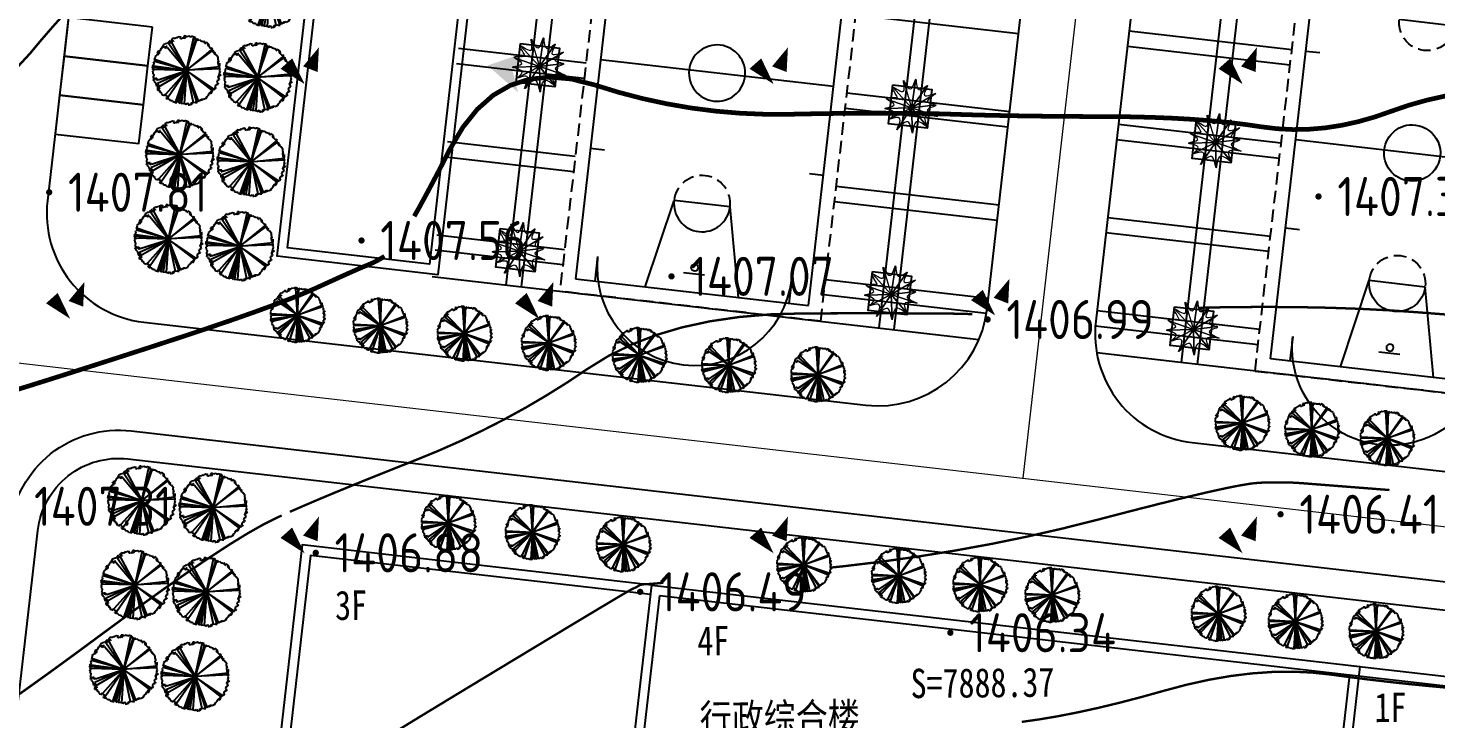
# Model space of a CAD drawing. Extents: x -2226 to 12369489, y -12501589 to 2275.
# Drawn here: x 5663798.2 to 5663888.2, y -6547861.9 to -6547817.8 of the extents above; entities that cross this region are included whole.
import ezdxf
from ezdxf.enums import TextEntityAlignment as Align

# ---------------------------------------------------------------- set-up
doc = ezdxf.new("R2010")
doc.units = 0
doc.header["$LTSCALE"] = 1000
doc.header["$MEASUREMENT"] = 0
doc.linetypes.add('DASHDOT2', pattern=[0.5, 0.25, -0.125, 0, -0.125])
doc.linetypes.add('DASHED', pattern=[1.2, 0.8, -0.4])
doc.layers.get('0').update_dxf_attribs({"linetype": 'CONTINUOUS'})
for name, color, linetype in [('0-road', 33, 'CONTINUOUS'), ('0-tree', 93, 'CONTINUOUS'), ('2222', 7, 'CONTINUOUS'), ('DIM_SYMB', 3, 'CONTINUOUS'), ('PUB_DIM', 3, 'CONTINUOUS'), ('PUB_TEXT', 7, 'CONTINUOUS'), ('TREE', 94, 'CONTINUOUS'), ('WALL', 2, 'CONTINUOUS'), ('体育块', 117, 'CONTINUOUS'), ('停车位', 8, 'CONTINUOUS'), ('周边地形图', 8, 'CONTINUOUS'), ('灌木', 94, 'CONTINUOUS'), ('车行道', 5, 'CONTINUOUS')]:
    doc.layers.add(name, color=color, linetype=linetype)
doc.layers.add('道路红线', color=1, linetype='CONTINUOUS', lineweight=0)
doc.styles.add('HT', font='simhei.ttf', dxfattribs={"width": 0.8})
doc.styles.get("Standard").update_dxf_attribs({"font": 'GBENOR', "bigfont": 'GBCBIG'})

# ---------------------------------------------------------------- blocks, each defined once
blk = doc.blocks.new('gc090')
for points in [[(1.067, 1.447, 0, 1, 0), (0.52, 0.049, 1, 1, 0)], [(-1.016, 0.411, 1, 0, 0), (0.151, -0.902, 0, 0, 0)]]:
    blk.add_lwpolyline(points, format="xyseb")
blk = doc.blocks.new('RTTTT')
at = {"layer": 'WALL', "ltscale": 10}
for points in [[(3779289, -5828479), (3756789, -5828479), (3756789, -5859079), (3779889, -5859079), (3779889, -5844079)], [(3824289, -5828479), (3847389, -5828479), (3847389, -5859079), (3824289, -5859079), (3824289, -5844079)], [(3779289, -5829079), (3757389, -5829079), (3757389, -5858479), (3779289, -5858479), (3779289, -5844079)], [(3824289, -5829079), (3846789, -5829079), (3846789, -5858479), (3824889, -5858479), (3824889, -5844079)]]:
    blk.add_lwpolyline(points, dxfattribs=at)
for points in [[(3779289, -5828479), (3824889, -5828479), (3824889, -5844079), (3779289, -5844079)], [(3779889, -5829079), (3824289, -5829079), (3824289, -5843479), (3779889, -5843479)]]:
    blk.add_lwpolyline(points, close=True, dxfattribs=at)
blk = doc.blocks.new('SSS')
at = {"layer": '体育块', "color": 7, "linetype": 'DASHED'}
for p, q in [((4171692, -5454047), (4167957, -5483814)), ((4188361, -5456139), (4171692, -5454047)), ((4184626, -5485905), (4188361, -5456139)), ((4184626, -5485905), (4167957, -5483814)), ((4167957, -5483814), (4184626, -5485905))]:
    blk.add_line(p, q, dxfattribs=at)
at = {"layer": '体育块', "color": 7, "linetype": 'ByBlock'}
for p, q in [((4172473, -5455052), (4168962, -5483033)), ((4187356, -5456920), (4172473, -5455052)), ((4179095, -5457092), (4180435, -5457260)), ((4183845, -5484900), (4187356, -5456920)), ((4180991, -5461866), (4177419, -5461417)), ((4172320, -5463499), (4171427, -5463387)), ((4186310, -5465254), (4185417, -5465142)), ((4185601, -5470910), (4170717, -5469042)), ((4170008, -5474698), (4170901, -5474810)), ((4183998, -5476453), (4184891, -5476565)), ((4178899, -5478535), (4175327, -5478087)), ((4175883, -5482692), (4177223, -5482860)), ((4168962, -5483033), (4183845, -5484900))]:
    blk.add_line(p, q, dxfattribs=at)
at = {"layer": '体育块', "color": 7}
for p, q in [((4173517, -5456770), (4173713, -5455208)), ((4179914, -5455986), (4176938, -5455612)), ((4176938, -5455612), (4177419, -5461417)), ((4182891, -5456359), (4180991, -5461866)), ((4185920, -5458327), (4186116, -5456764)), ((4173427, -5483593), (4175327, -5478087)), ((4179380, -5484340), (4178899, -5478535)), ((4170398, -5481625), (4170202, -5483188)), ((4182801, -5483182), (4182605, -5484745))]:
    blk.add_line(p, q, dxfattribs=at)
at = {"layer": '体育块', "color": 7, "linetype": 'ByBlock'}
for centre in [(4179718, -5457549), (4176600, -5482404)]:
    blk.add_circle(centre, 225, dxfattribs=at)
at = {"layer": '体育块', "color": 7}
for centre, start, end in [((4179718, -5457549), 172.84804, 352.84804), ((4176600, -5482404), 352.84804, 172.84804)]:
    blk.add_arc(centre, 6250, start, end, dxfattribs=at)
at = {"layer": '体育块', "color": 7, "linetype": 'DASHED'}
for centre, start, end in [((4179205, -5461641), 352.84804, 172.84804), ((4177113, -5478311), 172.84804, 352.84804)]:
    blk.add_arc(centre, 1800, start, end, dxfattribs=at)
at = {"layer": '体育块', "color": 7, "linetype": 'ByBlock'}
for centre, start, end in [((4179205, -5461641), 172.84804, 352.84804), ((4178159, -5469976), 82.84804, 262.84804), ((4178159, -5469976), 262.84804, 82.84804), ((4177113, -5478311), 352.84804, 172.84804)]:
    blk.add_arc(centre, 1800, start, end, dxfattribs=at)
blk = doc.blocks.new('wqeqweq')
at = {"layer": '0-tree', "color": 76}
for p, q in [((163492, -122352), (163430, -122465)), ((163533, -122269), (163492, -122352)), ((163513, -122372), (163585, -122331)), ((163554, -122434), (163513, -122372)), ((163585, -122259), (163533, -122269)), ((163533, -122455), (163647, -122279)), ((165084, -123763), (163533, -122455)), ((163585, -122393), (163554, -122434)), ((163585, -122331), (163585, -122259)), ((163595, -122362), (163585, -122393)), ((163647, -122352), (163595, -122362)), ((163647, -122104), (163626, -122207)), ((163626, -122207), (163647, -122166)), ((163688, -122042), (163647, -122104)), ((163647, -122166), (163709, -122176)), ((163647, -122279), (165084, -123763)), ((163730, -122290), (163647, -122352)), ((163761, -122228), (163657, -122238)), ((163657, -122238), (163657, -122269)), ((163657, -122269), (163657, -122290)), ((163657, -122290), (163730, -122290)), ((163761, -122042), (163688, -122042)), ((163709, -122176), (163771, -122187)), ((163812, -122021), (163761, -122042)), ((163771, -122187), (163761, -122228)), ((163905, -121939), (163812, -122021)), ((163967, -121939), (163905, -121939)), ((164050, -121836), (163967, -121908)), ((163967, -121908), (163967, -121939)), ((164143, -121836), (164050, -121836)), ((164184, -121836), (164143, -121836)), ((164163, -121856), (164184, -121836)), ((164174, -121929), (164163, -121856)), ((164246, -121918), (164174, -121929)), ((164266, -121877), (164246, -121918)), ((164380, -121836), (164266, -121877)), ((164421, -121681), (164339, -121702)), ((164339, -121702), (164339, -121784)), ((164339, -121784), (164390, -121784)), ((164421, -121856), (164380, -121836)), ((164390, -121784), (164411, -121753)), ((164411, -121753), (164442, -121815)), ((164483, -121702), (164421, -121681)), ((164442, -121815), (164421, -121825)), ((164421, -121825), (164421, -121856)), ((164545, -121691), (164483, -121702)), ((164638, -121629), (164545, -121691)), ((164741, -121650), (164638, -121629)), ((164762, -121681), (164741, -121650)), ((164803, -121609), (164762, -121681)), ((164855, -121598), (164803, -121609)), ((164979, -121598), (164855, -121598)), ((165084, -123763), (164948, -121609)), ((164948, -121609), (164969, -121650)), ((164969, -121650), (165031, -121660)), ((165062, -121609), (164979, -121598)), ((165031, -121660), (165062, -121691)), ((165041, -121640), (165062, -121609)), ((165041, -121691), (165041, -121640)), ((165092, -121681), (165041, -121691)), ((165062, -121691), (165092, -121691)), ((165084, -123763), (165185, -121629)), ((165092, -121691), (165084, -123763)), ((166311, -121991), (165084, -123763)), ((165084, -123763), (166383, -122063)), ((165123, -121660), (165092, -121681)), ((165154, -121691), (165123, -121660)), ((165144, -121733), (165154, -121691)), ((165185, -121629), (165258, -121681)), ((165258, -121681), (165196, -121702)), ((165196, -121702), (165247, -121712)), ((165247, -121712), (165330, -121671)), ((165330, -121671), (165351, -121650)), ((165351, -121650), (165454, -121702)), ((165454, -121702), (165516, -121702)), ((165516, -121702), (165536, -121702)), ((165536, -121702), (165660, -121702)), ((165722, -121753), (165640, -121681)), ((165640, -121681), (165733, -121753)), ((165660, -121702), (165722, -121753)), ((165733, -121753), (165753, -121774)), ((165753, -121774), (165805, -121774)), ((165805, -121774), (165784, -121691)), ((165784, -121691), (165857, -121712)), ((165857, -121712), (165980, -121774)), ((166032, -121898), (165929, -121794)), ((165929, -121794), (165960, -121877)), ((165960, -121877), (166063, -121918)), ((165980, -121774), (166032, -121898)), ((166063, -121918), (166177, -121980)), ((166177, -121980), (166197, -121960)), ((166197, -121960), (166311, -121991)), ((166301, -122032), (166228, -121970)), ((166228, -121970), (166228, -122021)), ((166228, -122021), (166311, -122104)), ((166332, -122094), (166301, -122032)), ((166311, -122104), (166435, -122187)), ((166466, -122166), (166332, -122094)), ((166383, -122063), (166383, -122145)), ((166383, -122145), (166466, -122187)), ((166435, -122187), (166528, -122279)), ((166486, -122197), (166466, -122166)), ((166466, -122187), (166559, -122248)), ((166569, -122218), (166486, -122197)), ((166528, -122279), (166600, -122310)), ((166559, -122248), (166569, -122218)), ((166600, -122310), (166631, -122290)), ((166631, -122290), (166776, -122403)), ((166776, -122403), (166807, -122527)), ((162996, -123115), (162976, -123208)), ((162976, -123208), (162986, -123177)), ((163017, -123270), (162976, -123322)), ((162976, -123322), (162996, -123363)), ((162986, -123177), (163162, -123136)), ((163120, -123033), (162996, -123115)), ((163048, -123353), (163017, -123270)), ((163162, -123136), (163038, -123167)), ((163038, -123167), (163110, -123208)), ((163058, -123260), (163048, -123353)), ((163100, -123239), (163058, -123239)), ((163058, -123239), (163058, -123260)), ((163110, -123208), (163100, -123239)), ((163141, -122868), (163120, -122991)), ((163120, -122991), (163120, -123033)), ((163244, -122806), (163141, -122826)), ((163141, -122826), (163141, -122868)), ((163244, -122713), (163193, -122713)), ((163193, -122713), (163244, -122806)), ((163203, -122744), (163306, -122672)), ((163224, -122682), (163203, -122744)), ((163275, -122579), (163224, -122579)), ((163224, -122579), (163224, -122682)), ((163244, -122775), (163244, -122713)), ((163317, -122517), (163275, -122579)), ((163306, -122672), (163327, -122754)), ((163399, -122475), (163317, -122517)), ((163327, -122754), (163409, -122775)), ((163430, -122465), (163399, -122475)), ((163409, -122775), (163451, -122702)), ((163451, -122651), (163420, -122630)), ((163420, -122630), (163440, -122713)), ((163440, -122713), (163513, -122702)), ((163451, -122702), (163451, -122651)), ((163513, -122702), (165084, -123763)), ((165084, -123763), (167044, -122971)), ((167147, -123084), (165084, -123763)), ((166807, -122527), (166910, -122692)), ((166910, -122692), (166858, -122672)), ((166858, -122672), (166858, -122692)), ((166858, -122692), (166899, -122795)), ((166899, -122795), (166920, -122816)), ((166920, -122816), (166982, -122754)), ((166972, -122899), (166930, -122785)), ((167044, -122971), (166972, -122899)), ((166982, -122754), (167013, -122806)), ((167013, -122806), (167034, -122878)), ((167034, -122878), (167044, -123002)), ((167044, -123002), (167065, -123084)), ((167065, -123084), (167127, -123095)), ((167127, -123105), (167085, -123198)), ((167085, -123198), (167127, -123229)), ((167127, -123095), (167147, -123084)), ((167127, -123229), (167168, -123249)), ((167168, -123249), (167137, -123373)), ((162996, -123363), (162893, -123476)), ((162893, -123476), (162924, -123507)), ((162893, -123837), (162934, -123879)), ((162955, -124095), (162914, -124064)), ((162914, -124064), (162934, -124157)), ((162924, -123507), (162924, -123631)), ((162924, -123631), (162924, -123703)), ((162924, -123703), (162986, -123641)), ((162934, -123879), (162965, -123951)), ((162934, -124157), (162945, -124250)), ((162955, -123786), (162945, -123755)), ((162955, -124023), (162945, -124075)), ((162945, -124075), (162976, -124075)), ((162945, -124250), (163017, -124261)), ((165084, -123763), (162955, -123786)), ((165084, -123763), (162955, -124188)), ((162965, -123951), (162955, -123992)), ((162955, -123992), (162955, -124023)), ((162955, -124147), (162955, -124095)), ((162955, -124188), (162955, -124147)), ((162976, -124075), (165084, -123763)), ((162986, -123641), (165084, -123763)), ((165041, -123788), (163065, -124290)), ((163513, -124849), (165084, -123788)), ((165084, -123788), (163533, -125096)), ((163647, -125272), (165084, -123788)), ((165106, -123778), (164211, -125622)), ((165078, -123825), (164426, -125734)), ((165084, -123788), (164948, -125942)), ((165092, -125860), (165084, -123788)), ((165084, -123788), (165185, -125922)), ((166311, -125561), (165084, -123788)), ((165084, -123788), (166383, -125488)), ((167147, -124467), (165084, -123788)), ((165084, -123788), (167044, -124580)), ((165087, -123778), (165534, -125864)), ((165087, -123797), (166056, -125631)), ((165087, -123806), (165339, -125883)), ((167137, -123373), (167158, -123425)), ((167168, -123538), (167137, -123662)), ((167137, -123662), (167168, -123672)), ((167168, -124168), (167137, -124178)), ((167137, -124178), (167137, -124343)), ((167158, -123425), (167168, -123538)), ((167261, -123796), (167158, -123889)), ((167158, -123889), (167168, -123992)), ((167281, -123445), (167168, -123590)), ((167168, -123672), (167178, -123559)), ((167168, -123590), (167189, -123672)), ((167168, -123992), (167261, -124013)), ((167261, -124085), (167168, -124168)), ((167178, -123456), (167281, -123445)), ((167178, -123559), (167178, -123456)), ((167189, -123672), (167261, -123796)), ((167261, -124013), (167261, -124085)), ((163027, -124384), (162996, -124405)), ((162996, -124405), (163058, -124488)), ((163017, -124261), (163079, -124281)), ((163058, -124395), (163027, -124384)), ((163089, -124291), (163048, -124302)), ((163048, -124302), (163058, -124395)), ((163058, -124488), (163069, -124570)), ((163069, -124570), (163100, -124570)), ((163079, -124281), (163089, -124291)), ((163100, -124570), (163141, -124601)), ((163141, -124601), (163151, -124642)), ((163151, -124642), (163151, -124735)), ((163151, -124735), (163162, -124818)), ((163162, -124818), (163358, -124807)), ((163224, -124869), (163203, -124807)), ((163203, -124807), (163306, -124880)), ((163224, -124972), (163224, -124869)), ((163275, -124972), (163224, -124972)), ((163317, -125034), (163275, -124972)), ((163306, -124880), (163327, -124797)), ((163399, -125076), (163317, -125034)), ((163327, -124797), (163409, -124776)), ((163358, -124807), (163337, -124880)), ((163430, -125086), (163399, -125076)), ((163409, -124776), (163451, -124849)), ((163420, -124921), (163440, -124838)), ((163451, -124900), (163420, -124921)), ((163492, -125199), (163430, -125086)), ((163440, -124838), (163513, -124849)), ((163451, -124849), (163451, -124900)), ((163554, -125117), (163513, -125179)), ((163533, -125096), (163647, -125272)), ((163585, -125158), (163554, -125117)), ((163595, -125189), (163585, -125158)), ((166631, -125261), (166776, -125148)), ((166776, -125148), (166807, -125024)), ((166807, -125024), (166910, -124859)), ((166858, -124859), (166899, -124756)), ((166910, -124859), (166858, -124880)), ((166858, -124880), (166858, -124859)), ((166899, -124756), (166920, -124735)), ((166920, -124735), (166982, -124797)), ((166972, -124653), (166930, -124766)), ((167044, -124580), (166972, -124653)), ((166982, -124797), (167013, -124745)), ((167013, -124745), (167034, -124673)), ((167034, -124673), (167044, -124549)), ((167044, -124549), (167065, -124467)), ((167065, -124467), (167127, -124457)), ((167137, -124446), (167096, -124426)), ((167096, -124426), (167096, -124488)), ((167127, -124457), (167147, -124467)), ((167137, -124343), (167158, -124343)), ((167178, -124415), (167137, -124446)), ((167158, -124343), (167220, -124312)), ((167220, -124312), (167178, -124415)), ((163533, -125282), (163492, -125199)), ((163513, -125179), (163585, -125220)), ((163585, -125292), (163533, -125282)), ((163585, -125220), (163585, -125292)), ((163647, -125199), (163595, -125189)), ((163647, -125447), (163626, -125344)), ((163626, -125344), (163647, -125385)), ((163730, -125261), (163647, -125199)), ((163647, -125385), (163709, -125375)), ((163688, -125509), (163647, -125447)), ((163657, -125282), (163657, -125261)), ((163657, -125261), (163730, -125261)), ((163657, -125313), (163657, -125282)), ((163761, -125323), (163657, -125313)), ((163761, -125509), (163688, -125509)), ((163709, -125375), (163771, -125365)), ((163771, -125365), (163761, -125323)), ((163812, -125530), (163761, -125509)), ((163905, -125612), (163812, -125530)), ((163967, -125612), (163905, -125612)), ((163967, -125643), (163967, -125612)), ((164050, -125715), (163967, -125643)), ((164143, -125715), (164050, -125715)), ((164184, -125715), (164143, -125715)), ((164174, -125623), (164163, -125695)), ((164163, -125695), (164184, -125715)), ((164246, -125633), (164174, -125623)), ((164266, -125674), (164246, -125633)), ((164380, -125715), (164266, -125674)), ((164339, -125850), (164339, -125767)), ((164339, -125767), (164390, -125767)), ((164421, -125870), (164339, -125850)), ((164421, -125695), (164380, -125715)), ((164390, -125767), (164411, -125798)), ((164411, -125798), (164442, -125736)), ((164421, -125726), (164421, -125695)), ((164442, -125736), (164421, -125726)), ((164483, -125850), (164421, -125870)), ((164545, -125860), (164483, -125850)), ((164638, -125922), (164545, -125860)), ((164741, -125901), (164638, -125922)), ((164762, -125870), (164741, -125901)), ((164803, -125942), (164762, -125870)), ((164855, -125953), (164803, -125942)), ((164979, -125953), (164855, -125953)), ((164948, -125942), (164969, -125901)), ((164969, -125901), (165031, -125891)), ((165062, -125942), (164979, -125953)), ((165031, -125891), (165062, -125860)), ((165092, -125870), (165041, -125860)), ((165041, -125860), (165041, -125911)), ((165041, -125911), (165062, -125942)), ((165062, -125860), (165092, -125860)), ((165123, -125891), (165092, -125870)), ((165154, -125860), (165123, -125891)), ((165144, -125819), (165154, -125860)), ((165185, -125922), (165258, -125870)), ((165196, -125850), (165247, -125839)), ((165258, -125870), (165196, -125850)), ((165247, -125839), (165330, -125880)), ((165330, -125880), (165351, -125901)), ((165351, -125901), (165454, -125850)), ((165454, -125850), (165516, -125850)), ((165516, -125850), (165536, -125850)), ((165536, -125850), (165660, -125850)), ((165722, -125798), (165640, -125870)), ((165640, -125870), (165733, -125798)), ((165660, -125850), (165722, -125798)), ((165733, -125798), (165753, -125777)), ((165753, -125777), (165805, -125777)), ((165805, -125777), (165784, -125860)), ((165784, -125860), (165857, -125839)), ((165857, -125839), (165980, -125777)), ((166032, -125653), (165929, -125757)), ((165929, -125757), (165960, -125674)), ((165960, -125674), (166063, -125633)), ((165980, -125777), (166032, -125653)), ((166063, -125633), (166177, -125571)), ((166177, -125571), (166197, -125592)), ((166197, -125592), (166311, -125561)), ((166228, -125530), (166311, -125447)), ((166301, -125519), (166228, -125581)), ((166228, -125581), (166228, -125530)), ((166332, -125457), (166301, -125519)), ((166311, -125447), (166435, -125365)), ((166466, -125385), (166332, -125457)), ((166383, -125406), (166466, -125365)), ((166383, -125488), (166383, -125406)), ((166435, -125365), (166528, -125272)), ((166466, -125365), (166559, -125303)), ((166486, -125354), (166466, -125385)), ((166569, -125334), (166486, -125354)), ((166528, -125272), (166600, -125241)), ((166559, -125303), (166569, -125334)), ((166600, -125241), (166631, -125261))]:
    blk.add_line(p, q, dxfattribs=at)
for centre, radius in [((165078, -123769), 85.9), ((165069, -123732), 75.1), ((165056, -123787), 34.9), ((165106, -123778), 75.1), ((165083, -123767), 42.8)]:
    blk.add_circle(centre, radius, dxfattribs=at)
blk = doc.blocks.new('卫矛')
at = {"layer": 'TREE', "color": 92, "lineweight": 0}
for p, q in [((-0.028, -0.054), (-0.912, 0.717)), ((-0.493, 1.042), (-0.028, -0.054)), ((-0.028, -0.054), (0.003, 1.159)), ((0.003, 1.159), (-0.028, -0.054)), ((-0.028, -0.054), (0.52, 0.951)), ((0.52, 0.951), (-0.028, -0.054)), ((-0.028, -0.054), (0.902, 0.66)), ((0.902, 0.66), (-0.028, -0.054)), ((-0.028, -0.054), (-1.103, 0.189)), ((-1.103, 0.189), (-0.028, -0.054)), ((-0.028, -0.054), (0.968, 0.189)), ((0.968, 0.189), (-0.028, -0.054)), ((-0.028, -0.054), (-1.139, -0.205)), ((-1.139, -0.205), (-0.028, -0.054)), ((-0.028, -0.054), (-0.875, -0.618)), ((-0.875, -0.618), (-0.028, -0.054)), ((-0.028, -0.054), (-0.534, -1.033)), ((-0.534, -1.033), (-0.028, -0.054)), ((-0.028, -0.054), (0.129, -1.104)), ((0.129, -1.104), (-0.028, -0.054)), ((-0.028, -0.054), (0.738, -0.782)), ((0.738, -0.782), (-0.028, -0.054)), ((-0.028, -0.054), (1.078, -0.29)), ((1.078, -0.29), (-0.028, -0.054))]:
    blk.add_line(p, q, dxfattribs=at)
blk.add_open_spline([(-0.659, 0.305), (-0.914, 0.278), (-1.387, 0.227), (-0.445, -0.025), (-1.523, -0.251), (-0.449, -0.228), (-1.095, -0.781), (-0.227, -0.262), (-0.743, -1.474), (-0.237, -0.527), (0.043, -0.784), (0.184, -1.438), (0.053, -0.255), (1.023, -1.063), (0.231, -0.174), (1.538, -0.381), (0.253, -0.078), (1.156, 0.165), (0.771, 0.216), (0.429, 0.277), (1.269, 0.913), (0.188, 0.235), (0.705, 1.24), (0.076, 0.418), (0.009, 1.564), (-0.087, 0.342), (-0.658, 1.394), (-0.226, 0.307), (-1.121, 0.926), (-0.814, 0.513), (-0.659, 0.305)], degree=3, knots=[0, 0, 0, 0, 789.599617, 1468.1889, 2185.683253, 2966.644267, 3488.865037, 4163.95761, 5037.701018, 6009.288263, 6168.27283, 6910.292798, 7787.326321, 8694.876024, 9465.180434, 10363.141537, 11223.683602, 11903.730678, 12278.742471, 12556.868734, 13397.199445, 14216.451517, 14956.571912, 15638.779964, 16432.649257, 17243.169237, 18024.859298, 18801.328114, 19602.91567, 20418.43355, 20418.43355, 20418.43355, 20418.43355], dxfattribs=at)

msp = doc.modelspace()

# ---------------------------------------------------------------- hatches: boundary and pattern name
at = {"layer": 'PUB_DIM'}
msp.add_hatch(color=256, dxfattribs=at).paths.add_polyline_path([(5663829.136, -6547820.457), (5663829.997, -6547819.305), (5663827.535, -6547820.134), (5663829.485, -6547821.852)])

# ---------------------------------------------------------------- linework, layer by layer
at = {"color": 2}
for points in [[(5663817.48, -6547802.69), (5663827.752, -6547803.869), (5663824.349, -6547833.514), (5663814.077, -6547832.335)], [(5663818.007, -6547803.354), (5663827.088, -6547804.397), (5663823.821, -6547832.85), (5663814.741, -6547831.807)]]:
    msp.add_lwpolyline(points, close=True, dxfattribs=at)
at = {"color": 7}
for points in [[(5663823.993, -6547833.635), (5663858.972, -6547837.65)], [(5663901.484, -6547842.53), (5663866.506, -6547838.515)]]:
    msp.add_lwpolyline(points, dxfattribs=at)
at = {"layer": '0-road', "linetype": 'Continuous', "ltscale": 5}
for points in [[(5663832.726, -6547799.216), (5663828.713, -6547834.176)], [(5663829.706, -6547834.29), (5663833.72, -6547799.33)], [(5663856.57, -6547801.953), (5663852.556, -6547836.914)], [(5663853.55, -6547837.028), (5663857.563, -6547802.067)], [(5663871.927, -6547839.137), (5663875.941, -6547804.177)], [(5663876.934, -6547804.291), (5663872.921, -6547839.251)], [(5663861.507, -6547818.122), (5663851.095, -6547816.926)], [(5663868.575, -6547817.927), (5663878.987, -6547819.122)], [(5663825.668, -6547819.04), (5663833.835, -6547819.978)], [(5663878.873, -6547820.115), (5663868.461, -6547818.92)], [(5663833.721, -6547820.971), (5663825.554, -6547820.034)], [(5663850.525, -6547821.894), (5663860.937, -6547823.089)], [(5663860.823, -6547824.082), (5663850.411, -6547822.887)], [(5663867.891, -6547823.887), (5663878.303, -6547825.083)], [(5663824.984, -6547825.001), (5663833.151, -6547825.939)], [(5663878.189, -6547826.076), (5663867.777, -6547824.881)], [(5663833.036, -6547826.932), (5663824.87, -6547825.995)], [(5663849.841, -6547827.855), (5663860.253, -6547829.05)], [(5663860.138, -6547830.043), (5663849.727, -6547828.848)], [(5663867.207, -6547829.848), (5663877.618, -6547831.043)], [(5663824.3, -6547830.962), (5663832.466, -6547831.899)], [(5663877.504, -6547832.037), (5663867.093, -6547830.842)], [(5663832.352, -6547832.893), (5663824.186, -6547831.955)], [(5663849.157, -6547833.815), (5663859.568, -6547835.011)], [(5663859.447, -6547836.003), (5663849.043, -6547834.809)], [(5663866.523, -6547835.809), (5663876.934, -6547837.004)], [(5663876.82, -6547837.998), (5663866.415, -6547836.803)]]:
    msp.add_lwpolyline(points, dxfattribs=at)
at = {"layer": '2222', "flags": 128}
for points in [[(5663829.65, -6547818.741), (5663832.134, -6547819.027), (5663831.849, -6547821.51), (5663829.365, -6547821.225)], [(5663853.463, -6547821.379), (5663855.947, -6547821.664), (5663855.662, -6547824.148), (5663853.178, -6547823.863)], [(5663872.892, -6547823.592), (5663875.376, -6547823.877), (5663875.091, -6547826.361), (5663872.607, -6547826.076)], [(5663828.354, -6547830.554), (5663830.838, -6547830.839), (5663830.553, -6547833.322), (5663828.069, -6547833.037)], [(5663852.162, -6547833.316), (5663854.646, -6547833.601), (5663854.361, -6547836.084), (5663851.877, -6547835.799)], [(5663871.482, -6547835.56), (5663873.966, -6547835.845), (5663873.681, -6547838.329), (5663871.197, -6547838.043)]]:
    msp.add_lwpolyline(points, close=True, dxfattribs=at)
at = {"layer": 'DIM_SYMB'}
msp.add_lwpolyline([(5663872.662, -6547849.344, 0, 0, 0), (5663872.662, -6547849.344, 0, 0, 0), (5663878.66, -6547849.906, 0.8, 0, 0), (5663881.647, -6547850.186, 0, 0, 0)], format="xyseb", dxfattribs=at)
at = {"layer": '停车位', "color": 8}
for points in [[(5663806.096, -6547817.683), (5663800.731, -6547817.067), (5663800.446, -6547819.551), (5663805.81, -6547820.167)], [(5663805.81, -6547820.167), (5663800.446, -6547819.551), (5663800.161, -6547822.035), (5663805.525, -6547822.651)], [(5663805.81, -6547820.167), (5663800.446, -6547819.551), (5663800.161, -6547822.035), (5663805.525, -6547822.651)], [(5663805.525, -6547822.651), (5663800.161, -6547822.035), (5663799.875, -6547824.519), (5663805.24, -6547825.134)]]:
    msp.add_lwpolyline(points, close=True, dxfattribs=at)
at = {"layer": '周边地形图'}
for points, const_width in [([(5663789.23, -6547824.282), (5663790.091, -6547824.068), (5663791.628, -6547823.592), (5663793.041, -6547823.051), (5663794.331, -6547822.446), (5663795.498, -6547821.776), (5663796.543, -6547821.042), (5663797.463, -6547820.243), (5663798.261, -6547819.379), (5663799.005, -6547818.49), (5663799.765, -6547817.614), (5663800.541, -6547816.75), (5663801.332, -6547815.901), (5663802.139, -6547815.064), (5663802.961, -6547814.24), (5663803.8, -6547813.43), (5663804.654, -6547812.632), (5663805.58, -6547811.822), (5663806.636, -6547810.974), (5663807.529, -6547810.306)], 0.15), ([(5663822.847, -6547829.779), (5663823.12, -6547829.299), (5663823.715, -6547828.205), (5663824.386, -6547826.937), (5663825.13, -6547825.492), (5663825.959, -6547824.087), (5663826.882, -6547822.937), (5663827.897, -6547822.041), (5663829.007, -6547821.4), (5663830.21, -6547821.013), (5663831.506, -6547820.88), (5663832.896, -6547821.003), (5663834.379, -6547821.379), (5663835.913, -6547821.85), (5663837.455, -6547822.253), (5663839.005, -6547822.588), (5663840.563, -6547822.857), (5663842.129, -6547823.057), (5663843.702, -6547823.191), (5663845.283, -6547823.257), (5663846.873, -6547823.256), (5663848.429, -6547823.225), (5663849.913, -6547823.203), (5663851.324, -6547823.19), (5663852.662, -6547823.186), (5663853.926, -6547823.19), (5663855.118, -6547823.203), (5663856.237, -6547823.224), (5663857.283, -6547823.254), (5663858.321, -6547823.287), (5663859.415, -6547823.316), (5663860.567, -6547823.341), (5663861.775, -6547823.362), (5663863.04, -6547823.379), (5663864.361, -6547823.392), (5663865.74, -6547823.401), (5663867.175, -6547823.407), (5663868.609, -6547823.42), (5663869.986, -6547823.453), (5663871.305, -6547823.505), (5663872.565, -6547823.577), (5663873.768, -6547823.668), (5663874.912, -6547823.778), (5663875.999, -6547823.908), (5663877.028, -6547824.058), (5663878.033, -6547824.181), (5663879.048, -6547824.234), (5663880.074, -6547824.216), (5663881.11, -6547824.126), (5663882.157, -6547823.966), (5663883.214, -6547823.734), (5663884.282, -6547823.432), (5663885.36, -6547823.058), (5663886.468, -6547822.678), (5663887.623, -6547822.353), (5663888.826, -6547822.084)], 0.3), ([(5663797.117, -6547840.962), (5663798.202, -6547840.627), (5663799.449, -6547840.236), (5663800.858, -6547839.79), (5663802.429, -6547839.289), (5663804.161, -6547838.732), (5663806.056, -6547838.12), (5663807.949, -6547837.501), (5663809.677, -6547836.925), (5663811.241, -6547836.392), (5663812.639, -6547835.9), (5663813.872, -6547835.451), (5663814.94, -6547835.045), (5663815.844, -6547834.681), (5663816.582, -6547834.359), (5663817.207, -6547834.073), (5663817.771, -6547833.817), (5663818.273, -6547833.59), (5663818.713, -6547833.393), (5663819.092, -6547833.226), (5663819.41, -6547833.088), (5663819.666, -6547832.979), (5663819.861, -6547832.9), (5663820.026, -6547832.832), (5663820.194, -6547832.756), (5663820.364, -6547832.671), (5663820.538, -6547832.579), (5663820.714, -6547832.479), (5663820.893, -6547832.371), (5663820.945, -6547832.338)], 0.3), ([(5663814.894, -6547848.677), (5663815.742, -6547848.306), (5663816.72, -6547847.888), (5663817.786, -6547847.442), (5663818.941, -6547846.967), (5663820.184, -6547846.463), (5663821.515, -6547845.931), (5663822.935, -6547845.371), (5663824.387, -6547844.777), (5663825.818, -6547844.144), (5663827.225, -6547843.473), (5663828.611, -6547842.764), (5663829.974, -6547842.016), (5663831.314, -6547841.229), (5663832.632, -6547840.404), (5663833.928, -6547839.54), (5663835.268, -6547838.712), (5663836.721, -6547837.994), (5663838.286, -6547837.385), (5663839.963, -6547836.886), (5663841.753, -6547836.497), (5663843.655, -6547836.218), (5663845.67, -6547836.048), (5663847.796, -6547835.989), (5663849.866, -6547835.985), (5663851.711, -6547835.983), (5663853.331, -6547835.984), (5663854.725, -6547835.987), (5663855.893, -6547835.992), (5663856.836, -6547836), (5663857.554, -6547836.009), (5663858.047, -6547836.021), (5663858.409, -6547836.033), (5663858.538, -6547836.038)], 0.15), ([(5663873.023, -6547835.629), (5663874.828, -6547835.593), (5663877.068, -6547835.575), (5663879.227, -6547835.587), (5663881.306, -6547835.627), (5663883.304, -6547835.696), (5663885.221, -6547835.793), (5663887.057, -6547835.92), (5663888.784, -6547836.056), (5663889.367, -6547836.102)], 0.15), ([(5663849.458, -6547852.244), (5663850.277, -6547852.161), (5663852.701, -6547851.87), (5663855.091, -6547851.534), (5663857.445, -6547851.154), (5663859.766, -6547850.73), (5663862.052, -6547850.262), (5663864.303, -6547849.749), (5663866.519, -6547849.192), (5663868.606, -6547848.649), (5663870.468, -6547848.175), (5663872.105, -6547847.773), (5663873.517, -6547847.44), (5663874.704, -6547847.179), (5663875.665, -6547846.988), (5663876.402, -6547846.867), (5663876.914, -6547846.817), (5663877.305, -6547846.805), (5663877.681, -6547846.797), (5663878.042, -6547846.794), (5663878.388, -6547846.795), (5663878.718, -6547846.801), (5663879.033, -6547846.811), (5663879.332, -6547846.826), (5663879.617, -6547846.845), (5663880.013, -6547846.876), (5663880.647, -6547846.926), (5663881.521, -6547846.994), (5663882.633, -6547847.081), (5663883.984, -6547847.186), (5663885.23, -6547847.284)], 0.15), ([(5663794.468, -6547862.447), (5663795.445, -6547861.809), (5663796.606, -6547861.019), (5663797.949, -6547860.077), (5663799.477, -6547858.983), (5663801.187, -6547857.737), (5663803.081, -6547856.339), (5663804.99, -6547854.936), (5663806.745, -6547853.673), (5663808.347, -6547852.551), (5663809.795, -6547851.571), (5663811.09, -6547850.731), (5663812.231, -6547850.032), (5663813.218, -6547849.474), (5663814.052, -6547849.056), (5663814.367, -6547848.914)], 0.15), ([(5663820.795, -6547863.259), (5663823.125, -6547861.831), (5663825.709, -6547860.262), (5663828.254, -6547858.723), (5663830.468, -6547857.387), (5663832.351, -6547856.251), (5663833.904, -6547855.318), (5663835.126, -6547854.587), (5663836.017, -6547854.057), (5663836.577, -6547853.729), (5663836.807, -6547853.603), (5663836.87, -6547853.578), (5663836.929, -6547853.552), (5663836.984, -6547853.528), (5663837.035, -6547853.503), (5663837.083, -6547853.478), (5663837.127, -6547853.454), (5663837.168, -6547853.43), (5663837.205, -6547853.405), (5663837.242, -6547853.383), (5663837.284, -6547853.363), (5663837.33, -6547853.347), (5663837.381, -6547853.333), (5663837.437, -6547853.322), (5663837.497, -6547853.315), (5663837.561, -6547853.31), (5663837.63, -6547853.309), (5663837.852, -6547853.294), (5663838.374, -6547853.252), (5663838.768, -6547853.218)], 0.15), ([(5663861.71, -6547862.109), (5663862.852, -6547861.946), (5663864.047, -6547861.743), (5663865.293, -6547861.499), (5663866.591, -6547861.215), (5663867.94, -6547860.89), (5663869.342, -6547860.525), (5663870.796, -6547860.12), (5663872.257, -6547859.731), (5663873.682, -6547859.416), (5663875.071, -6547859.176), (5663876.424, -6547859.009), (5663877.741, -6547858.917), (5663879.022, -6547858.898), (5663880.267, -6547858.954), (5663881.475, -6547859.083), (5663882.671, -6547859.245), (5663883.879, -6547859.397), (5663885.098, -6547859.54), (5663886.329, -6547859.674), (5663887.571, -6547859.798), (5663888.825, -6547859.912)], 0.15)]:
    msp.add_lwpolyline(points, dxfattribs=dict(at, const_width=const_width))
at = {"layer": '周边地形图', "const_width": 0.2, "flags": 128}
for points in [[(5663799.398, -6547828.246, 1), (5663799.598, -6547828.246, 1)], [(5663880.59, -6547828.514, 1), (5663880.79, -6547828.514, 1)], [(5663819.373, -6547831.329, 1), (5663819.573, -6547831.329, 1)], [(5663839.202, -6547833.621, 1), (5663839.402, -6547833.621, 1)], [(5663859.423, -6547836.378, 1), (5663859.623, -6547836.378, 1)], [(5663878.162, -6547848.834, 1), (5663878.362, -6547848.834, 1)], [(5663816.447, -6547851.298, 1), (5663816.647, -6547851.298, 1)], [(5663837.196, -6547853.794, 1), (5663837.396, -6547853.794, 1)], [(5663857.038, -6547856.408, 1), (5663857.238, -6547856.408, 1)]]:
    msp.add_lwpolyline(points, format="xyb", close=True, dxfattribs=at)
at = {"layer": '车行道', "color": 5}
for p, q in [((5663809.294, -6547742.473), (5663799.384, -6547828.796)), ((5663859.49, -6547835.696), (5663869.399, -6547749.373)), ((5663876.354, -6547750.172), (5663866.444, -6547836.495)), ((5663805.54, -6547836.549), (5663851.737, -6547841.852)), ((5663872.6, -6547844.247), (5663918.796, -6547849.551))]:
    msp.add_line(p, q, dxfattribs=at)
msp.add_lwpolyline([(5663783.349, -6547968.479), (5663796.989, -6547849.659, -0.414214), (5663804.742, -6547843.503), (5663917.998, -6547856.505, -0.414214), (5663924.154, -6547864.258), (5663910.514, -6547983.077)], format="xyb", dxfattribs=at)
at = {"layer": '车行道', "color": 95}
msp.add_lwpolyline([(5663797.37, -6547862.128), (5663798.777, -6547849.865, -0.414214), (5663804.537, -6547845.292), (5663917.793, -6547858.293, -0.414214), (5663922.366, -6547864.052), (5663919.63, -6547887.881)], format="xyb", dxfattribs=at)
at = {"layer": '车行道', "color": 5}
for centre, start, end in [((5663806.339, -6547829.595), 173.45118, 263.45118), ((5663852.535, -6547834.898), 263.45118, 353.45118), ((5663873.398, -6547837.293), 173.45118, 263.45118)]:
    msp.add_arc(centre, 7, start, end, dxfattribs=at)
at = {"layer": '道路红线', "linetype": 'DASHDOT2', "ltscale": 25}
msp.add_line((5663874.074, -6547739.341), (5663861.769, -6547846.527), dxfattribs=at)
msp.add_lwpolyline([(5663792.226, -6547838.544), (5663931.312, -6547854.511)], dxfattribs=at)

# ---------------------------------------------------------------- block references
at = {"yscale": 0.001000000163912773, "zscale": 0.001}
for name, p, xscale, rotation in [('SSS', (5659606.709, -6542394.936), 0.000999999692227982, 0.6031490455917713), ('SSS', (5669241.53, -6543501.005), -0.0009999997529051565, 346.2991739554628), ('RTTTT', (5660748.143, -6541631.888), 0.00100000027785459, 353.4511819773911)]:
    msp.add_blockref(name, p, dxfattribs=dict(at, xscale=xscale, rotation=rotation))
at = {"layer": '0-road', "xscale": 0.001000000166595089, "yscale": 0.001000000163912773, "zscale": 0.001, "rotation": 344.1109033466107}
for p in [(5663688.68, -6547651.265), (5663683.386, -6547656.207), (5663687.954, -6547656.664), (5663682.958, -6547661.601), (5663687.526, -6547662.058), (5663682.232, -6547667), (5663686.8, -6547667.457), (5663680.525, -6547683.717), (5663685.093, -6547684.174), (5663680.096, -6547689.11), (5663684.664, -6547689.567), (5663679.37, -6547694.509), (5663683.938, -6547694.966)]:
    msp.add_blockref('wqeqweq', p, dxfattribs=at)
at = {"layer": '0-road', "xscale": 0.0007999995723366737, "yscale": 0.0007999995723366737, "zscale": 0.001}
for p in [(5663683.317, -6547737.083), (5663688.613, -6547737.762), (5663693.996, -6547738.271), (5663699.379, -6547738.868), (5663705.189, -6547739.642), (5663710.901, -6547740.288), (5663716.612, -6547740.877), (5663743.75, -6547743.984), (5663748.204, -6547744.407), (5663753.027, -6547744.962), (5663692.97, -6547750.372), (5663698.352, -6547750.97), (5663704.163, -6547751.744), (5663715.711, -6547753.046), (5663721.769, -6547753.749), (5663726.976, -6547754.312), (5663731.592, -6547754.981), (5663742.223, -6547756.179), (5663747.149, -6547756.671), (5663752.32, -6547757.304)]:
    msp.add_blockref('wqeqweq', p, dxfattribs=at)
at = {"layer": '周边地形图', "color": 8, "zscale": 0.001}
for p in [(5663815.683, -6547820.425), (5663845.683, -6547820.425), (5663875.683, -6547820.425), (5663859.854, -6547835.223), (5663800.683, -6547835.425), (5663830.683, -6547835.425), (5663815.683, -6547850.425), (5663845.683, -6547850.425), (5663875.683, -6547850.425)]:
    msp.add_blockref('gc090', p, dxfattribs=at)
at = {"layer": '灌木', "color": 0, "xscale": 1.534656276695139, "yscale": 1.534656276926398, "zscale": 0.001, "rotation": 353.4511615179222}
for p in [(5663830.903, -6547820.131), (5663854.716, -6547822.769), (5663874.144, -6547824.982), (5663829.607, -6547831.943), (5663853.415, -6547834.705), (5663872.735, -6547836.95)]:
    msp.add_blockref('卫矛', p, dxfattribs=at)

# ---------------------------------------------------------------- texts
at = {"layer": 'PUB_TEXT', "color": 7, "style": 'HT', "width": 0.8}
for s, p in [('3F', (5663817.792, -6547855.598)), ('4F', (5663840.965, -6547857.867)), ('S=7888.37', (5663854.607, -6547860.593)), ('1F', (5663884.278, -6547862.129)), ('行政综合楼', (5663841.115, -6547862.866))]:
    msp.add_text(s, height=1.8776, rotation=0.60315, dxfattribs=at).set_placement(p)
at = {"layer": '周边地形图'}
for s, p in [('1407.81', (5663800.698, -6547828.246)), ('1407.30', (5663881.89, -6547828.514)), ('1407.56', (5663820.673, -6547831.329)), ('1407.07', (5663840.502, -6547833.621)), ('1406.99', (5663860.723, -6547836.378)), ('1407.31', (5663798.526, -6547848.325)), ('1406.41', (5663879.462, -6547848.834)), ('1406.88', (5663817.747, -6547851.298)), ('1406.49', (5663838.496, -6547853.794)), ('1406.34', (5663858.338, -6547856.408))]:
    msp.add_text(s, height=2.5, dxfattribs=at).set_placement(p, align=Align.MIDDLE_LEFT)

doc.saveas('drawing.dxf')
